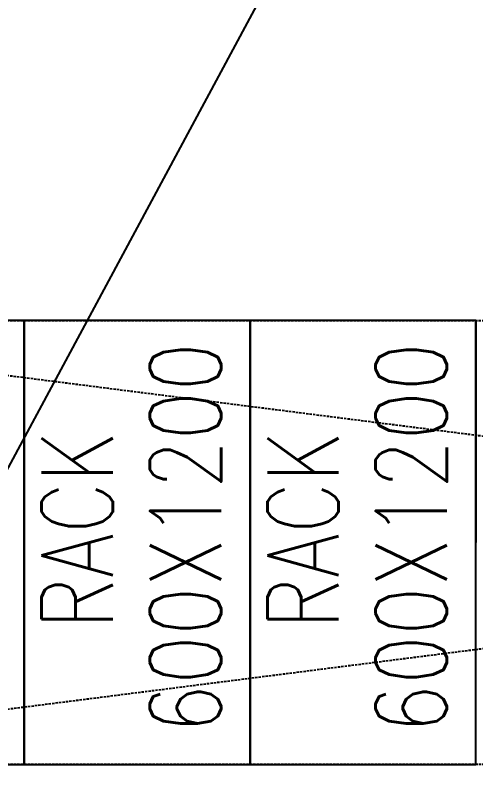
# Model space of a CAD drawing. Extents: x 225000 to 2157367, y 208400 to 840900.
# Drawn here: x 501311 to 502556, y 390779 to 392827 of the extents above; entities that cross this region are included whole.
import ezdxf

# ---------------------------------------------------------------- set-up
doc = ezdxf.new("R2010")
doc.units = 0
doc.header["$LTSCALE"] = 10
doc.linetypes.add('XFDP20-DC-PH1$0$HIDDEN2', pattern=[0.1875, 0.125, -0.0625])
doc.layers.add('XFDP20-DC-PH1$0$A-EQ (PH1)', color=15, linetype='XFDP20-DC-PH1$0$HIDDEN2')
doc.layers.add('XFM2Q20-DC$0$RACK-DC1-600X1200', color=6, linetype='Continuous')
doc.styles.add('XFM2Q20-DC$0$XOL30-HVAC-EQ-L194205$0$Standard', font='txt.shx', dxfattribs={"width": 0.8, "bigfont": 'chineset.shx'})

# ---------------------------------------------------------------- blocks, each defined once
blk = doc.blocks.new('Data Center Layout_L20')
blk.add_line((511825.59, 211202.31), (498925.59, 187202.31))
blk = doc.blocks.new('XFDP20-DC-PH1')
at = {"layer": 'XFDP20-DC-PH1$0$A-EQ (PH1)', "ltscale": 5}
for p, q in [((509535.6, 192002.3, 0), (500125.6, 190802.3, 0)), ((500125.6, 192002.3, 0), (509535.6, 190802.3, 0))]:
    blk.add_line(p, q, dxfattribs=at)
at = {"layer": 'XFDP20-DC-PH1$0$A-EQ (PH1)', "ltscale": 5, "elevation": 0}
blk.add_lwpolyline([(509535.6, 190802.3), (500125.6, 190802.3), (500125.6, 192002.3), (509535.6, 192002.3)], close=True, dxfattribs=at)
blk = doc.blocks.new('XFM2Q20-DC')
at = {"layer": 'XFM2Q20-DC$0$RACK-DC1-600X1200'}
for p, q in [((501335.6, 190802.3), (501335.6, 192002.3)), ((501335.6, 192002.3), (501335.6, 191402.3)), ((501945.6, 190802.3), (501945.6, 192002.3)), ((501945.6, 192002.3), (501945.6, 191402.3)), ((502555.6, 190802.3), (502555.6, 192002.3)), ((502555.6, 192002.3), (502555.6, 191402.3)), ((500725.6, 190802.3), (501335.6, 190802.3)), ((501335.6, 190802.3), (501945.6, 190802.3)), ((501945.6, 190802.3), (502555.6, 190802.3))]:
    blk.add_line(p, q, dxfattribs=at)
for points in [[(501335.6, 192002.3), (500725.6, 192002.3), (500725.6, 190802.3), (501335.6, 190802.3)], [(501945.6, 192002.3), (501335.6, 192002.3), (501335.6, 190802.3), (501945.6, 190802.3)], [(502555.6, 192002.3), (501945.6, 192002.3), (501945.6, 190802.3), (502555.6, 190802.3)]]:
    blk.add_lwpolyline(points, close=True, dxfattribs=at)
at = {"color": 53, "style": 'XFM2Q20-DC$0$XOL30-HVAC-EQ-L194205$0$Standard', "width": 0.8}
for s, p in [('600X1200', (501867.4, 190886.4, 0)), ('600X1200', (502477.4, 190886.4, 0)), ('RACK', (501575, 191168.6, 0)), ('RACK', (502185, 191168.6, 0))]:
    blk.add_text(s, height=192.55, rotation=90, dxfattribs=at).set_placement(p)

msp = doc.modelspace()

# ---------------------------------------------------------------- block references
for name in ['Data Center Layout_L20', 'XFDP20-DC-PH1', 'XFM2Q20-DC']:
    msp.add_blockref(name, (0, 200000))

doc.saveas('drawing.dxf')
